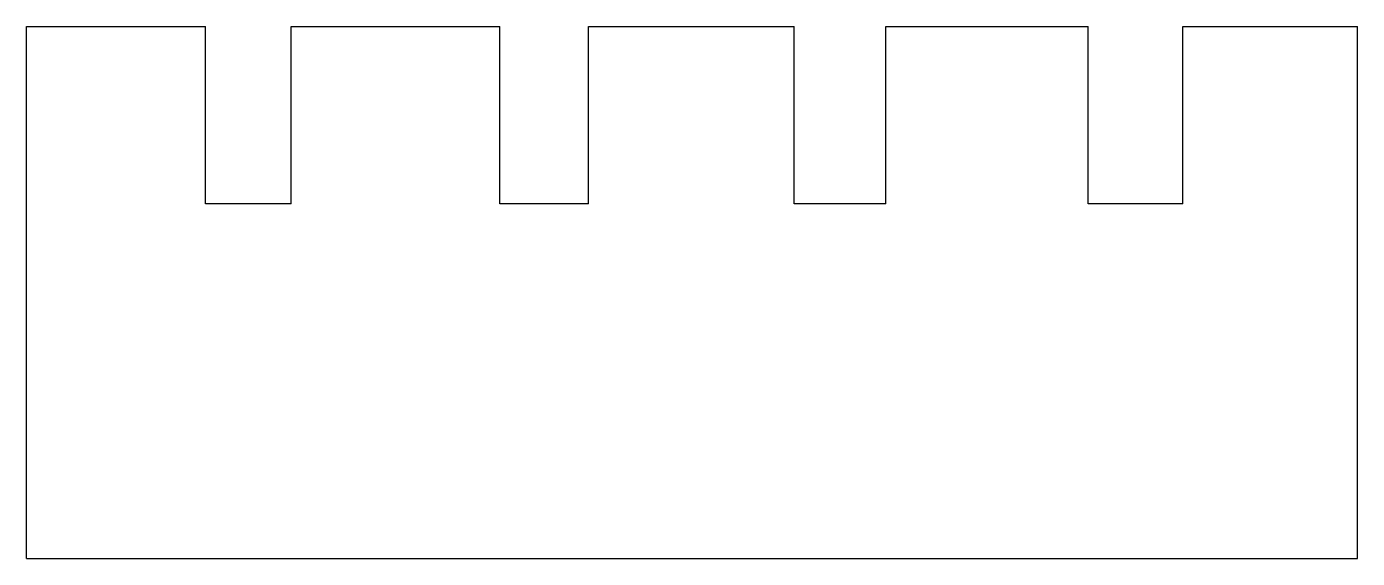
# Model space of a CAD drawing. Header units: millimetres. Extents: x 0 to 90, y 0 to 36.
import ezdxf

# ---------------------------------------------------------------- set-up
doc = ezdxf.new("R2010")
doc.units = ezdxf.units.MM

msp = doc.modelspace()

# ---------------------------------------------------------------- linework, layer by layer
for p, q in [((0, 36, 6), (12.1, 36, 6)), ((0, 0, 6), (0, 36, 6)), ((12.1, 24, 6), (12.1, 36, 6)), ((17.9, 36, 6), (32, 36, 6)), ((17.9, 24, 6), (17.9, 36, 6)), ((32, 24, 6), (32, 36, 6)), ((38, 36, 6), (51.9, 36, 6)), ((38, 24, 6), (38, 36, 6)), ((51.9, 24, 6), (51.9, 36, 6)), ((58.1, 36, 6), (71.8, 36, 6)), ((58.1, 24, 6), (58.1, 36, 6)), ((71.8, 24, 6), (71.8, 36, 6)), ((78.2, 36, 6), (90, 36, 6)), ((78.2, 24, 6), (78.2, 36, 6)), ((90, 0, 6), (90, 36, 6)), ((17.9, 24, 6), (12.1, 24, 6)), ((38, 24, 6), (32, 24, 6)), ((58.1, 24, 6), (51.9, 24, 6)), ((78.2, 24, 6), (71.8, 24, 6)), ((0, 0, 6), (90, 0, 6))]:
    msp.add_line(p, q)

doc.saveas('drawing.dxf')
